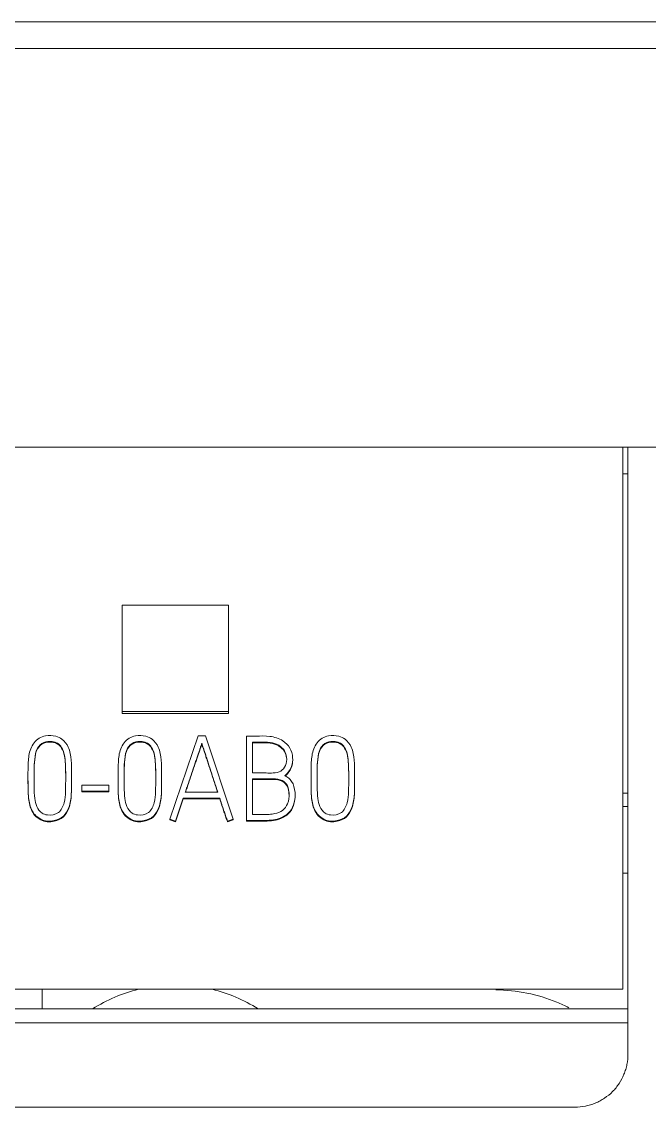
# Model space of a CAD drawing. Header units: millimetres. Extents: x 4137 to 6698, y 1400 to 3585.
# Drawn here: x 5199.56 to 5211.35, y 3075.38 to 3095.78 of the extents above; entities that cross this region are included whole.
import ezdxf

# ---------------------------------------------------------------- set-up
doc = ezdxf.new("R2010")
doc.units = ezdxf.units.MM
doc.layers.add('000-PI-Oprema', color=30, linetype='Continuous', lineweight=5)
doc.layers.add('004-PI-DIN Šina', color=3, linetype='Continuous')

msp = doc.modelspace()

# ---------------------------------------------------------------- linework, layer by layer
at = {"layer": '000-PI-Oprema', "color": 0, "linetype": 'ByBlock', "lineweight": 0}
for p, q in [((5210.848, 3087.785), (5186.048, 3087.785)), ((5210.848, 3087.785), (5210.948, 3087.785)), ((5210.848, 3077.602), (5210.848, 3087.785)), ((5215.848, 3087.785), (5210.948, 3087.785)), ((5210.948, 3087.285), (5210.848, 3087.285)), ((5201.448, 3084.82), (5201.448, 3082.822)), ((5203.448, 3084.82), (5201.448, 3084.82)), ((5203.448, 3082.822), (5203.448, 3084.82)), ((5201.448, 3082.822), (5201.448, 3082.783)), ((5201.448, 3082.822), (5203.448, 3082.822)), ((5201.448, 3082.783), (5203.448, 3082.783)), ((5203.448, 3082.822), (5203.448, 3082.783)), ((5202.874, 3082.363), (5202.344, 3080.798)), ((5203.016, 3082.363), (5202.874, 3082.363)), ((5203.534, 3080.798), (5203.016, 3082.363)), ((5203.784, 3080.773), (5203.784, 3082.358)), ((5202.945, 3082.222), (5202.945, 3082.209)), ((5203.897, 3082.246), (5203.897, 3081.665)), ((5204.652, 3081.91), (5204.652, 3081.931)), ((5199.681, 3081.624), (5199.681, 3081.612)), ((5200.5, 3081.581), (5200.5, 3081.593)), ((5201.372, 3081.624), (5201.372, 3081.612)), ((5202.191, 3081.581), (5202.191, 3081.593)), ((5203.897, 3081.555), (5203.897, 3080.883)), ((5204.996, 3081.624), (5204.996, 3081.612)), ((5205.815, 3081.581), (5205.815, 3081.593)), ((5200.691, 3081.436), (5200.691, 3081.324)), ((5201.197, 3081.436), (5200.691, 3081.436)), ((5200.691, 3081.324), (5200.691, 3081.311)), ((5200.691, 3081.324), (5201.197, 3081.324)), ((5200.691, 3081.311), (5201.197, 3081.311)), ((5201.197, 3081.324), (5201.197, 3081.436)), ((5201.197, 3081.324), (5201.197, 3081.311)), ((5203.245, 3081.304), (5202.635, 3081.304)), ((5204.697, 3081.238), (5204.697, 3081.251)), ((5210.848, 3081.285), (5210.948, 3081.285)), ((5202.451, 3080.762), (5202.597, 3081.192)), ((5202.451, 3080.75), (5202.597, 3081.179)), ((5202.597, 3081.192), (5202.597, 3081.179)), ((5202.597, 3081.192), (5203.283, 3081.192)), ((5202.597, 3081.179), (5203.283, 3081.179)), ((5203.283, 3081.192), (5203.283, 3081.179)), ((5210.848, 3081.035), (5210.948, 3081.035)), ((5202.344, 3080.798), (5202.344, 3080.785)), ((5202.344, 3080.798), (5202.451, 3080.762)), ((5202.344, 3080.785), (5202.451, 3080.75)), ((5202.451, 3080.762), (5202.451, 3080.75)), ((5203.425, 3080.762), (5203.534, 3080.798)), ((5203.425, 3080.75), (5203.534, 3080.785)), ((5203.425, 3080.762), (5203.425, 3080.75)), ((5203.534, 3080.798), (5203.534, 3080.785)), ((5203.784, 3080.773), (5203.784, 3080.761)), ((5210.848, 3079.78), (5210.948, 3079.78)), ((5210.848, 3077.602), (5186.048, 3077.602)), ((5199.948, 3077.602), (5199.948, 3077.234)), ((5210.948, 3077.234), (5185.948, 3077.234)), ((5210.948, 3076.97), (5185.948, 3076.97)), ((5186.948, 3075.385), (5209.948, 3075.385)), ((5209.952, 3075.385), (5209.951, 3075.385))]:
    msp.add_line(p, q, dxfattribs=at)
for start, end in [(103.753, 122.3801), (57.6199, 76.247)]:
    msp.add_arc((5202.448, 3074.785), 2.9, start, end, dxfattribs=at)
for points, knots in [([(5210.948, 3076.97), (5210.948, 3079.491), (5210.948, 3083.097), (5210.948, 3086.7), (5210.948, 3087.785)], [0, 0, 0, 0, 0.698854, 1, 1, 1, 1]), ([(5200.011, 3082.363), (5199.968, 3082.355), (5199.844, 3082.314), (5199.71, 3082.122), (5199.678, 3081.825), (5199.682, 3081.528), (5199.681, 3081.273), (5199.711, 3081.063), (5199.771, 3080.898), (5199.953, 3080.764), (5200.155, 3080.745), (5200.359, 3080.84), (5200.469, 3081.034), (5200.5, 3081.267), (5200.5, 3081.522), (5200.501, 3081.776), (5200.489, 3081.989), (5200.436, 3082.174), (5200.345, 3082.3), (5200.185, 3082.372), (5200.074, 3082.374), (5200.011, 3082.363)], [0, 0, 0, 0, 0.03125, 0.09375, 0.15625, 0.25, 0.3125, 0.34375, 0.40625, 0.4375, 0.5, 0.546875, 0.59375, 0.65625, 0.71875, 0.78125, 0.84375, 0.875, 0.921875, 0.953125, 1, 1, 1, 1]), ([(5201.702, 3082.363), (5201.659, 3082.355), (5201.535, 3082.314), (5201.401, 3082.122), (5201.369, 3081.825), (5201.373, 3081.528), (5201.372, 3081.273), (5201.402, 3081.063), (5201.462, 3080.898), (5201.644, 3080.764), (5201.846, 3080.745), (5202.05, 3080.84), (5202.16, 3081.034), (5202.191, 3081.267), (5202.191, 3081.522), (5202.192, 3081.776), (5202.18, 3081.989), (5202.127, 3082.174), (5202.036, 3082.3), (5201.876, 3082.372), (5201.765, 3082.374), (5201.702, 3082.363)], [0, 0, 0, 0, 0.03125, 0.09375, 0.15625, 0.25, 0.3125, 0.34375, 0.40625, 0.4375, 0.5, 0.546875, 0.59375, 0.65625, 0.71875, 0.78125, 0.84375, 0.875, 0.921875, 0.953125, 1, 1, 1, 1]), ([(5203.784, 3082.358), (5203.843, 3082.359), (5203.989, 3082.356), (5204.222, 3082.369), (5204.457, 3082.297), (5204.612, 3082.142), (5204.662, 3081.962), (5204.644, 3081.8), (5204.581, 3081.685), (5204.53, 3081.637), (5204.506, 3081.619)], [0, 0, 0, 0, 0.121799, 0.300471, 0.478612, 0.608153, 0.736749, 0.853072, 0.938599, 1, 1, 1, 1]), ([(5205.326, 3082.363), (5205.283, 3082.355), (5205.159, 3082.314), (5205.025, 3082.122), (5204.993, 3081.825), (5204.997, 3081.528), (5204.996, 3081.273), (5205.026, 3081.063), (5205.086, 3080.898), (5205.268, 3080.764), (5205.47, 3080.745), (5205.674, 3080.84), (5205.784, 3081.034), (5205.815, 3081.267), (5205.815, 3081.522), (5205.816, 3081.776), (5205.804, 3081.989), (5205.751, 3082.174), (5205.66, 3082.3), (5205.5, 3082.372), (5205.389, 3082.374), (5205.326, 3082.363)], [0, 0, 0, 0, 0.03125, 0.09375, 0.15625, 0.25, 0.3125, 0.34375, 0.40625, 0.4375, 0.5, 0.546875, 0.59375, 0.65625, 0.71875, 0.78125, 0.84375, 0.875, 0.921875, 0.953125, 1, 1, 1, 1]), ([(5200.237, 3082.222), (5200.207, 3082.24), (5200.118, 3082.263), (5199.973, 3082.255), (5199.83, 3082.121), (5199.805, 3081.922), (5199.792, 3081.716), (5199.795, 3081.538), (5199.795, 3081.363), (5199.804, 3081.205), (5199.837, 3081.032), (5199.921, 3080.907), (5200.081, 3080.862), (5200.273, 3080.889), (5200.374, 3081.11), (5200.389, 3081.347), (5200.389, 3081.596), (5200.388, 3081.823), (5200.372, 3081.999), (5200.329, 3082.134), (5200.267, 3082.204), (5200.237, 3082.222)], [0, 0, 0, 0, 0.03125, 0.078125, 0.125, 0.1875, 0.25, 0.3125, 0.34375, 0.40625, 0.453125, 0.5, 0.53125, 0.59375, 0.65625, 0.71875, 0.8125, 0.875, 0.921875, 0.96875, 1, 1, 1, 1]), ([(5200.237, 3082.209), (5200.207, 3082.228), (5200.118, 3082.25), (5199.973, 3082.243), (5199.83, 3082.108), (5199.805, 3081.91), (5199.795, 3081.746), (5199.794, 3081.649), (5199.794, 3081.622)], [0, 0, 0, 0, 0.114194, 0.285486, 0.456777, 0.685166, 0.913555, 1, 1, 1, 1]), ([(5200.389, 3081.535), (5200.389, 3081.563), (5200.389, 3081.661), (5200.388, 3081.81), (5200.372, 3081.986), (5200.329, 3082.122), (5200.267, 3082.191), (5200.237, 3082.209)], [0, 0, 0, 0, 0.115044, 0.410029, 0.631268, 0.852507, 1, 1, 1, 1]), ([(5201.928, 3082.222), (5201.898, 3082.24), (5201.809, 3082.263), (5201.664, 3082.255), (5201.521, 3082.121), (5201.496, 3081.922), (5201.483, 3081.716), (5201.486, 3081.538), (5201.486, 3081.363), (5201.495, 3081.205), (5201.528, 3081.032), (5201.612, 3080.907), (5201.772, 3080.862), (5201.964, 3080.889), (5202.065, 3081.11), (5202.08, 3081.347), (5202.08, 3081.596), (5202.078, 3081.823), (5202.063, 3081.999), (5202.02, 3082.134), (5201.958, 3082.204), (5201.928, 3082.222)], [0, 0, 0, 0, 0.03125, 0.078125, 0.125, 0.1875, 0.25, 0.3125, 0.34375, 0.40625, 0.453125, 0.5, 0.53125, 0.59375, 0.65625, 0.71875, 0.8125, 0.875, 0.921875, 0.96875, 1, 1, 1, 1]), ([(5201.928, 3082.209), (5201.898, 3082.228), (5201.809, 3082.25), (5201.664, 3082.243), (5201.521, 3082.108), (5201.496, 3081.91), (5201.486, 3081.746), (5201.485, 3081.649), (5201.485, 3081.622)], [0, 0, 0, 0, 0.114194, 0.285486, 0.456777, 0.685166, 0.913555, 1, 1, 1, 1]), ([(5202.08, 3081.535), (5202.08, 3081.563), (5202.08, 3081.661), (5202.078, 3081.81), (5202.063, 3081.986), (5202.02, 3082.122), (5201.958, 3082.191), (5201.928, 3082.209)], [0, 0, 0, 0, 0.115044, 0.410029, 0.631268, 0.852507, 1, 1, 1, 1]), ([(5202.635, 3081.304), (5202.646, 3081.336), (5202.668, 3081.402), (5202.701, 3081.5), (5202.734, 3081.599), (5202.767, 3081.696), (5202.799, 3081.79), (5202.829, 3081.877), (5202.857, 3081.959), (5202.882, 3082.033), (5202.904, 3082.098), (5202.922, 3082.152), (5202.935, 3082.192), (5202.943, 3082.213), (5202.945, 3082.222)], [0, 0, 0, 0, 0.106118, 0.213594, 0.322428, 0.429305, 0.530911, 0.627246, 0.716632, 0.797389, 0.869519, 0.929228, 0.972722, 1, 1, 1, 1]), ([(5202.639, 3081.304), (5202.649, 3081.332), (5202.669, 3081.393), (5202.701, 3081.488), (5202.734, 3081.587), (5202.767, 3081.684), (5202.799, 3081.777), (5202.829, 3081.865), (5202.857, 3081.946), (5202.882, 3082.02), (5202.904, 3082.085), (5202.922, 3082.139), (5202.935, 3082.179), (5202.943, 3082.201), (5202.945, 3082.209)], [0, 0, 0, 0, 0.09357, 0.202554, 0.312916, 0.421294, 0.524326, 0.622014, 0.712654, 0.794544, 0.867687, 0.928234, 0.972339, 1, 1, 1, 1]), ([(5202.945, 3082.222), (5202.948, 3082.213), (5202.955, 3082.192), (5202.968, 3082.152), (5202.986, 3082.098), (5203.006, 3082.033), (5203.031, 3081.959), (5203.057, 3081.877), (5203.086, 3081.79), (5203.117, 3081.696), (5203.149, 3081.599), (5203.181, 3081.501), (5203.214, 3081.402), (5203.235, 3081.336), (5203.245, 3081.304)], [0, 0, 0, 0, 0.027336, 0.070868, 0.130595, 0.202708, 0.283396, 0.372662, 0.4689, 0.570509, 0.677489, 0.786433, 0.893936, 1, 1, 1, 1]), ([(5202.945, 3082.209), (5202.948, 3082.201), (5202.955, 3082.179), (5202.968, 3082.139), (5202.986, 3082.085), (5203.006, 3082.02), (5203.031, 3081.946), (5203.057, 3081.865), (5203.086, 3081.777), (5203.117, 3081.684), (5203.149, 3081.587), (5203.181, 3081.488), (5203.212, 3081.393), (5203.232, 3081.332), (5203.241, 3081.304)], [0, 0, 0, 0, 0.02772, 0.071862, 0.132428, 0.205553, 0.287375, 0.377893, 0.475483, 0.578518, 0.686999, 0.797473, 0.906485, 1, 1, 1, 1]), ([(5203.897, 3081.665), (5203.946, 3081.665), (5204.031, 3081.665), (5204.161, 3081.666), (5204.29, 3081.66), (5204.435, 3081.683), (5204.533, 3081.807), (5204.548, 3081.95), (5204.505, 3082.093), (5204.389, 3082.198), (5204.216, 3082.253), (5204.048, 3082.244), (5203.938, 3082.246), (5203.897, 3082.246)], [0, 0, 0, 0, 0.089881, 0.159215, 0.241238, 0.333496, 0.41712, 0.515535, 0.593949, 0.688978, 0.794399, 0.924872, 1, 1, 1, 1]), ([(5204.54, 3081.909), (5204.54, 3081.922), (5204.536, 3081.977), (5204.505, 3082.08), (5204.389, 3082.185), (5204.216, 3082.24), (5204.048, 3082.232), (5203.938, 3082.234), (5203.897, 3082.233)], [0, 0, 0, 0, 0.046506, 0.200835, 0.387866, 0.595348, 0.852137, 1, 1, 1, 1]), ([(5205.552, 3082.222), (5205.522, 3082.24), (5205.433, 3082.263), (5205.287, 3082.255), (5205.145, 3082.121), (5205.12, 3081.922), (5205.107, 3081.716), (5205.11, 3081.538), (5205.11, 3081.363), (5205.118, 3081.205), (5205.152, 3081.032), (5205.236, 3080.907), (5205.396, 3080.862), (5205.587, 3080.889), (5205.689, 3081.11), (5205.704, 3081.347), (5205.704, 3081.596), (5205.702, 3081.823), (5205.687, 3081.999), (5205.643, 3082.134), (5205.582, 3082.204), (5205.552, 3082.222)], [0, 0, 0, 0, 0.03125, 0.078125, 0.125, 0.1875, 0.25, 0.3125, 0.34375, 0.40625, 0.453125, 0.5, 0.53125, 0.59375, 0.65625, 0.71875, 0.8125, 0.875, 0.921875, 0.96875, 1, 1, 1, 1]), ([(5205.552, 3082.209), (5205.522, 3082.228), (5205.433, 3082.25), (5205.287, 3082.243), (5205.145, 3082.108), (5205.12, 3081.91), (5205.109, 3081.746), (5205.109, 3081.649), (5205.109, 3081.622)], [0, 0, 0, 0, 0.114194, 0.285486, 0.456777, 0.685166, 0.913555, 1, 1, 1, 1]), ([(5205.704, 3081.535), (5205.704, 3081.563), (5205.704, 3081.661), (5205.702, 3081.81), (5205.687, 3081.986), (5205.643, 3082.122), (5205.582, 3082.191), (5205.552, 3082.209)], [0, 0, 0, 0, 0.115044, 0.410029, 0.631268, 0.852507, 1, 1, 1, 1]), ([(5204.652, 3081.912), (5204.653, 3081.866), (5204.639, 3081.778), (5204.581, 3081.673), (5204.53, 3081.624), (5204.506, 3081.606)], [0, 0, 0, 0, 0.39415, 0.746816, 1, 1, 1, 1]), ([(5199.681, 3081.612), (5199.681, 3081.565), (5199.682, 3081.434), (5199.681, 3081.26), (5199.711, 3081.05), (5199.771, 3080.885), (5199.953, 3080.751), (5200.155, 3080.733), (5200.359, 3080.827), (5200.469, 3081.021), (5200.5, 3081.254), (5200.5, 3081.448), (5200.5, 3081.557), (5200.5, 3081.581)], [0, 0, 0, 0, 0.065476, 0.18556, 0.245602, 0.365686, 0.425728, 0.545812, 0.635875, 0.725938, 0.846022, 0.966106, 1, 1, 1, 1]), ([(5201.372, 3081.612), (5201.372, 3081.565), (5201.373, 3081.434), (5201.372, 3081.26), (5201.402, 3081.05), (5201.462, 3080.885), (5201.644, 3080.751), (5201.846, 3080.733), (5202.05, 3080.827), (5202.16, 3081.021), (5202.191, 3081.254), (5202.191, 3081.448), (5202.191, 3081.557), (5202.191, 3081.581)], [0, 0, 0, 0, 0.065476, 0.18556, 0.245602, 0.365686, 0.425728, 0.545812, 0.635875, 0.725938, 0.846022, 0.966106, 1, 1, 1, 1]), ([(5204.506, 3081.619), (5204.559, 3081.589), (5204.657, 3081.507), (5204.705, 3081.31), (5204.691, 3081.112), (5204.612, 3080.925), (5204.452, 3080.822), (5204.287, 3080.778), (5204.127, 3080.772), (5203.959, 3080.774), (5203.842, 3080.773), (5203.784, 3080.773)], [0, 0, 0, 0, 0.103943, 0.238103, 0.352261, 0.47238, 0.599265, 0.688206, 0.785795, 0.892897, 1, 1, 1, 1]), ([(5203.897, 3080.883), (5203.937, 3080.883), (5204.04, 3080.884), (5204.181, 3080.882), (5204.334, 3080.898), (5204.468, 3080.952), (5204.577, 3081.094), (5204.589, 3081.264), (5204.568, 3081.426), (5204.454, 3081.546), (5204.277, 3081.558), (5204.092, 3081.554), (5203.962, 3081.555), (5203.897, 3081.555)], [0, 0, 0, 0, 0.066156, 0.175169, 0.23737, 0.32413, 0.412445, 0.52466, 0.605148, 0.683631, 0.78156, 0.89078, 1, 1, 1, 1]), ([(5204.583, 3081.235), (5204.583, 3081.247), (5204.582, 3081.307), (5204.568, 3081.413), (5204.454, 3081.533), (5204.277, 3081.545), (5204.092, 3081.541), (5203.962, 3081.542), (5203.897, 3081.542)], [0, 0, 0, 0, 0.039686, 0.202294, 0.36085, 0.558693, 0.779347, 1, 1, 1, 1]), ([(5204.996, 3081.612), (5204.996, 3081.565), (5204.997, 3081.434), (5204.996, 3081.26), (5205.026, 3081.05), (5205.086, 3080.885), (5205.268, 3080.751), (5205.47, 3080.733), (5205.674, 3080.827), (5205.784, 3081.021), (5205.815, 3081.254), (5205.815, 3081.448), (5205.815, 3081.557), (5205.815, 3081.581)], [0, 0, 0, 0, 0.065476, 0.18556, 0.245602, 0.365686, 0.425728, 0.545812, 0.635875, 0.725938, 0.846022, 0.966106, 1, 1, 1, 1]), ([(5203.283, 3081.192), (5203.289, 3081.172), (5203.301, 3081.133), (5203.319, 3081.076), (5203.337, 3081.023), (5203.353, 3080.974), (5203.368, 3080.93), (5203.383, 3080.887), (5203.398, 3080.845), (5203.412, 3080.803), (5203.421, 3080.776), (5203.425, 3080.762)], [0, 0, 0, 0, 0.138948, 0.27018, 0.393699, 0.508312, 0.612826, 0.707241, 0.810993, 0.908573, 1, 1, 1, 1]), ([(5203.283, 3081.179), (5203.289, 3081.159), (5203.301, 3081.12), (5203.319, 3081.064), (5203.337, 3081.011), (5203.353, 3080.962), (5203.368, 3080.917), (5203.383, 3080.874), (5203.398, 3080.832), (5203.412, 3080.79), (5203.421, 3080.763), (5203.425, 3080.75)], [0, 0, 0, 0, 0.138948, 0.27018, 0.393699, 0.508312, 0.612826, 0.707241, 0.810993, 0.908573, 1, 1, 1, 1]), ([(5204.697, 3081.24), (5204.697, 3081.194), (5204.685, 3081.084), (5204.612, 3080.913), (5204.452, 3080.809), (5204.287, 3080.765), (5204.127, 3080.759), (5203.959, 3080.761), (5203.842, 3080.761), (5203.784, 3080.761)], [0, 0, 0, 0, 0.115677, 0.279669, 0.452899, 0.574324, 0.707557, 0.853779, 1, 1, 1, 1]), ([(5209.836, 3077.256), (5209.763, 3077.293), (5209.332, 3077.492), (5208.858, 3077.589), (5208.465, 3077.589), (5208.465, 3077.589), (5208.465, 3077.589)], [0, 0, 0, 0, 0.171752, 1, 1, 1, 1, 1, 1]), ([(5210.948, 3076.385), (5210.948, 3076.578), (5210.948, 3076.773), (5210.948, 3076.968), (5210.948, 3076.97)], [0, 0, 0, 0, 0.989298, 1, 1, 1, 1]), ([(5210.948, 3076.385), (5210.948, 3076.319), (5210.941, 3076.255), (5210.922, 3076.159), (5210.914, 3076.128), (5210.895, 3076.065), (5210.884, 3076.034), (5210.847, 3075.944), (5210.817, 3075.887), (5210.763, 3075.805), (5210.744, 3075.779), (5210.703, 3075.727), (5210.681, 3075.703), (5210.612, 3075.634), (5210.562, 3075.593), (5210.48, 3075.538), (5210.452, 3075.521), (5210.394, 3075.49), (5210.335, 3075.462), (5210.274, 3075.44), (5210.227, 3075.425), (5210.212, 3075.421), (5210.18, 3075.412), (5210.164, 3075.409), (5210.083, 3075.392), (5210.018, 3075.385), (5209.952, 3075.385)], [0, 0, 0, 0, 0.125, 0.125, 0.1875, 0.1875, 0.25, 0.25, 0.375, 0.375, 0.4375, 0.4375, 0.5, 0.5, 0.625, 0.625, 0.6875, 0.6875, 0.75, 0.8125, 0.8125, 0.84375, 0.84375, 0.875, 0.875, 1, 1, 1, 1])]:
    msp.add_open_spline(points, degree=3, knots=knots, dxfattribs=at)
msp.add_open_spline([(5209.948, 3075.385), (5209.949, 3075.385), (5209.95, 3075.385), (5209.951, 3075.385)], degree=3, dxfattribs=at)
at = {"layer": '004-PI-DIN Šina', "color": 0, "linetype": 'ByBlock', "lineweight": 0}
for p, q in [((5579.048, 3095.778), (5096.448, 3095.778)), ((5579.048, 3095.278), (5096.448, 3095.278))]:
    msp.add_line(p, q, dxfattribs=at)

doc.saveas('drawing.dxf')
